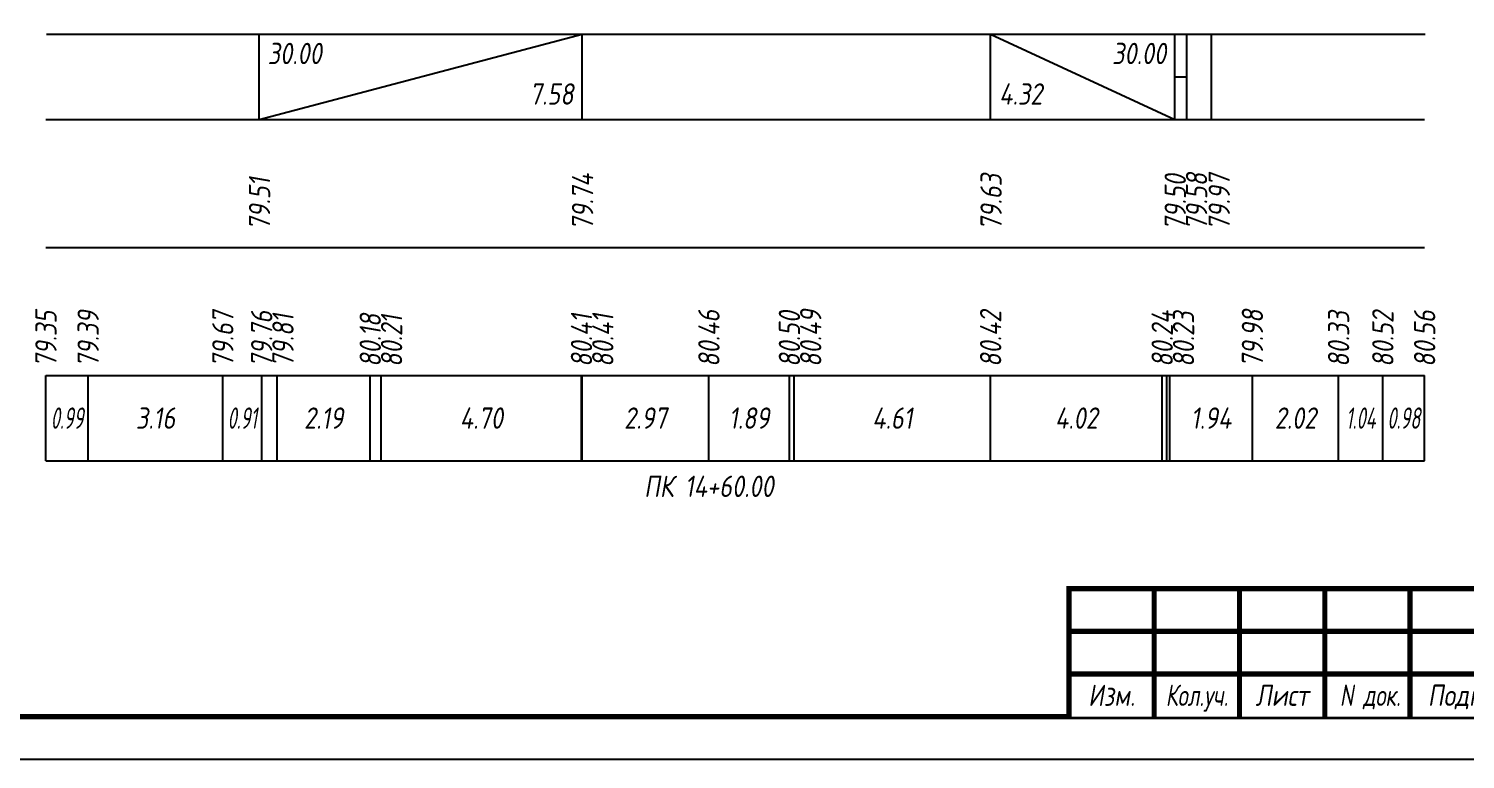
# Model space of a CAD drawing. Extents: x -717 to 1451, y -133302 to 233.
# Drawn here: x 77.9 to 246.4, y -22782.4 to -22696.8 of the extents above; entities that cross this region are included whole.
import ezdxf
from ezdxf.enums import TextEntityAlignment as Align

# ---------------------------------------------------------------- set-up
doc = ezdxf.new("R2010")
doc.units = 0
for name, color, linetype in [('Зарамочное оформление', 7, 'Continuous'), ('Код_510', 7, 'Continuous'), ('Код_516', 1, 'Continuous'), ('Подписи поперечников', 7, 'Continuous'), ('Таблица', 7, 'Continuous')]:
    doc.layers.add(name, color=color, linetype=linetype)
doc.styles.add('М', font='romand.shx', dxfattribs={"width": 0.8, "oblique": 10, "height": 2.5})

# ---------------------------------------------------------------- blocks, each defined once
blk = doc.blocks.new('Штамп')
at = {"linetype": 'Continuous'}
blk.add_wipeout([(199.95, -411.25), (384.95, -411.25), (384.95, -426.25), (199.95, -426.25)], dxfattribs=at).dxf.layer = 'Зарамочное оформление'
at = {"layer": 'Зарамочное оформление', "linetype": 'Continuous', "lineweight": -3, "const_width": 0.6, "flags": 128}
for points in [[(199.95, -426.25), (199.95, -411.25), (384.95, -411.25)], [(209.95, -411.25), (209.95, -426.25)], [(219.95, -411.25), (219.95, -426.25)], [(229.95, -411.25), (229.95, -426.25)], [(239.95, -411.25), (239.95, -426.25)], [(199.95, -416.25), (264.95, -416.25)], [(199.95, -421.25), (264.95, -421.25)]]:
    blk.add_lwpolyline(points, dxfattribs=at)
at = {"layer": 'Зарамочное оформление', "linetype": 'Continuous', "style": 'М', "oblique": 10}
for s, width, p in [('Изм.', 0.8, (204.95, -423.75)), ('Кол.уч.', 0.7, (214.95, -423.75)), ('Лист', 0.8, (224.95, -423.75)), ('N док.', 0.7, (235.28, -423.75)), ('Подпись', 0.8, (247.45, -423.75))]:
    blk.add_text(s, height=2.5, dxfattribs=dict(at, width=width)).set_placement(p, align=Align.MIDDLE_CENTER)
blk = doc.blocks.new('шифр')
blk.add_blockref('Штамп', (0, -22411))

msp = doc.modelspace()

# ---------------------------------------------------------------- linework, layer by layer
at = {"flags": 128}
msp.add_lwpolyline([(-30.054, -22782.421), (389.946, -22782.421), (389.946, -22485.421), (-30.054, -22485.421)], close=True, dxfattribs=at)
at = {"const_width": 0.6, "flags": 128}
msp.add_lwpolyline([(-10.054, -22777.421), (384.946, -22777.421), (384.946, -22490.421), (-10.054, -22490.421)], close=True, dxfattribs=at)
at = {"layer": 'Код_510'}
for p, q in [((79.946, -22747.421), (79.946, -22737.421)), ((84.899, -22747.421), (84.899, -22737.421)), ((100.697, -22747.421), (100.697, -22737.421)), ((105.251, -22747.421), (105.251, -22737.421)), ((107.059, -22747.421), (107.059, -22737.421)), ((117.989, -22747.421), (117.989, -22737.421)), ((119.277, -22747.421), (119.277, -22737.421)), ((142.767, -22747.421), (142.767, -22737.421)), ((142.841, -22747.421), (142.841, -22737.421)), ((157.713, -22747.421), (157.713, -22737.421)), ((167.155, -22747.421), (167.155, -22737.421)), ((167.705, -22747.421), (167.705, -22737.421)), ((190.758, -22747.421), (190.758, -22737.421)), ((210.882, -22747.421), (210.882, -22737.421)), ((211.429, -22747.421), (211.429, -22737.421)), ((211.761, -22747.421), (211.761, -22737.421)), ((221.465, -22747.421), (221.465, -22737.421)), ((231.571, -22747.421), (231.571, -22737.421)), ((236.764, -22747.421), (236.764, -22737.421)), ((241.666, -22747.421), (241.666, -22737.421))]:
    msp.add_line(p, q, dxfattribs=at)
at = {"layer": 'Код_516'}
for p, q in [((104.946, -22707.421), (104.946, -22697.421)), ((104.946, -22707.421), (142.841, -22697.421)), ((142.841, -22707.421), (142.841, -22697.421)), ((190.758, -22707.421), (190.758, -22697.421)), ((190.758, -22697.421), (212.354, -22707.421)), ((212.354, -22707.421), (212.354, -22697.421)), ((212.354, -22707.421), (212.354, -22697.421)), ((213.76, -22707.421), (213.76, -22697.421)), ((216.666, -22707.421), (216.666, -22697.421)), ((212.354, -22702.421), (213.76, -22702.421))]:
    msp.add_line(p, q, dxfattribs=at)
at = {"layer": 'Таблица'}
for p, q in [((80, -22697.421), (241.72, -22697.421)), ((79.946, -22707.421), (241.666, -22707.421)), ((79.946, -22722.421), (241.666, -22722.421)), ((79.946, -22737.421), (241.666, -22737.421)), ((79.946, -22747.421), (241.666, -22747.421))]:
    msp.add_line(p, q, dxfattribs=at)

# ---------------------------------------------------------------- texts
at = {"layer": 'Код_510', "style": 'М', "oblique": 10, "width": 0.8}
for s, p in [('79.35', (79.946, -22736.421)), ('79.39', (84.899, -22736.421)), ('79.67', (100.697, -22736.421)), ('79.76', (105.251, -22736.421)), ('79.81', (107.751, -22736.421)), ('80.18', (117.989, -22736.421)), ('80.21', (120.489, -22736.421)), ('80.41', (142.767, -22736.421)), ('80.41', (145.267, -22736.421)), ('80.46', (157.713, -22736.421)), ('80.50', (167.155, -22736.421)), ('80.49', (169.655, -22736.421)), ('80.42', (190.758, -22736.421)), ('80.24', (210.882, -22736.421)), ('80.23', (213.382, -22736.421)), ('79.98', (221.465, -22736.421)), ('80.33', (231.571, -22736.421)), ('80.52', (236.764, -22736.421)), ('80.56', (241.666, -22736.421))]:
    msp.add_text(s, height=2.5, rotation=90, dxfattribs=at).set_placement(p, align=Align.MIDDLE_LEFT)
at = {"layer": 'Код_510', "style": 'М', "oblique": 10}
for s, width, p in [('3.16', 0.8, (92.798, -22742.421)), ('4.70', 0.8, (131.022, -22742.421)), ('1.89', 0.8, (162.434, -22742.421)), ('4.61', 0.8, (179.232, -22742.421)), ('4.02', 0.8, (200.82, -22742.421)), ('1.94', 0.8, (216.613, -22742.421)), ('1.04', 0.6, (234.168, -22742.421)), ('0.98', 0.6, (239.215, -22742.421)), ('0.99', 0.6, (82.422, -22742.421)), ('0.91', 0.6, (102.974, -22742.421)), ('2.19', 0.8, (112.524, -22742.421)), ('2.97', 0.8, (150.277, -22742.421)), ('2.02', 0.8, (226.518, -22742.421))]:
    msp.add_text(s, height=2.5, dxfattribs=dict(at, width=width)).set_placement(p, align=Align.MIDDLE_CENTER)
at = {"layer": 'Код_516', "style": 'М', "oblique": 10, "width": 0.8}
msp.add_text('30.00', height=2.5, dxfattribs=at).set_placement((105.946, -22698.421), align=Align.TOP_LEFT)
msp.add_text('30.00', height=2.5, dxfattribs=at).set_placement((211.354, -22698.421), align=Align.TOP_RIGHT)
msp.add_text('7.58', height=2.5, dxfattribs=at).set_placement((141.841, -22706.421), align=Align.BOTTOM_RIGHT)
msp.add_text('4.32', height=2.5, dxfattribs=at).set_placement((191.758, -22706.421), align=Align.BOTTOM_LEFT)
for s, p in [('79.51', (105, -22720.371)), ('79.74', (142.895, -22720.371)), ('79.63', (190.812, -22720.371)), ('79.50', (212.409, -22720.371)), ('79.58', (214.909, -22720.371)), ('79.97', (217.572, -22720.371))]:
    msp.add_text(s, height=2.5, rotation=90, dxfattribs=at).set_placement(p, align=Align.MIDDLE_LEFT)
at = {"layer": 'Подписи поперечников', "style": 'М', "oblique": 10, "width": 0.8}
msp.add_text('ПК 14+60.00', height=2.5, dxfattribs=at).set_placement((157.713, -22752.421), align=Align.BOTTOM_CENTER)

# ---------------------------------------------------------------- next in the draw order: block references
msp.add_blockref('шифр', (0, 59.829))

doc.saveas('drawing.dxf')
